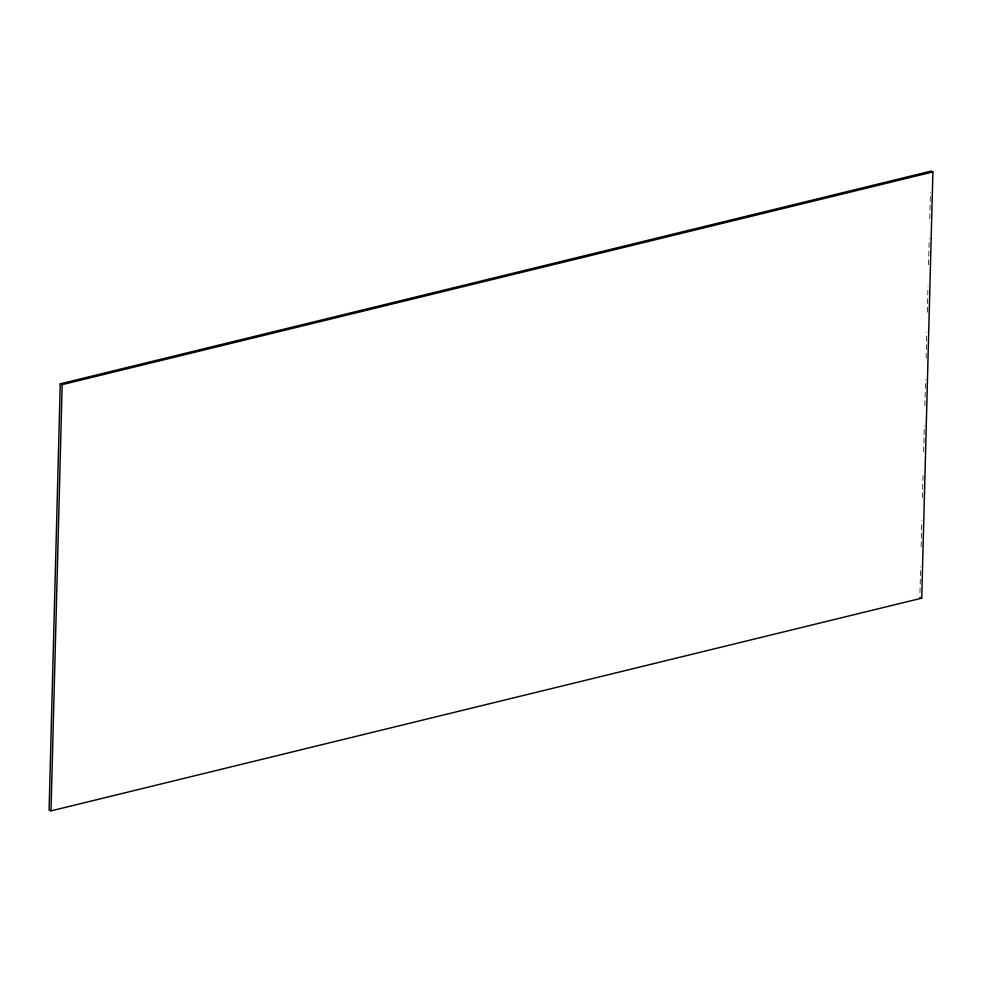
<?xml version="1.0" encoding="UTF-8"?>
<svg xmlns="http://www.w3.org/2000/svg" width="982" height="982" viewBox="0 0 982 982"><rect width="100%" height="100%" fill="white"/><g stroke="black" fill="none" stroke-linecap="round" stroke-linejoin="round"><path stroke-width="0.74" stroke-dasharray="4.91 3.68" d="M919.95 592.76L920.637 566.688M921.153 546.765L921.84 520.693M922.442 497.702L923.08 473.164M923.645 451.708L924.332 425.636M924.848 405.713L925.535 379.641M926.1 358.185L926.775 332.112M927.303 312.19L927.978 286.118M928.542 264.661L929.23 238.589M929.745 218.655L930.433 192.595"/><path stroke-width="1.47" d="M60.258 383.839L49.1 810.064L51.003 810.874L921.742 598.161L932.9 171.936L930.997 171.126L60.258 383.839L62.173 384.637L932.9 171.936M51.003 810.874L62.173 384.637M919.827 597.363L921.742 598.161"/></g></svg>
